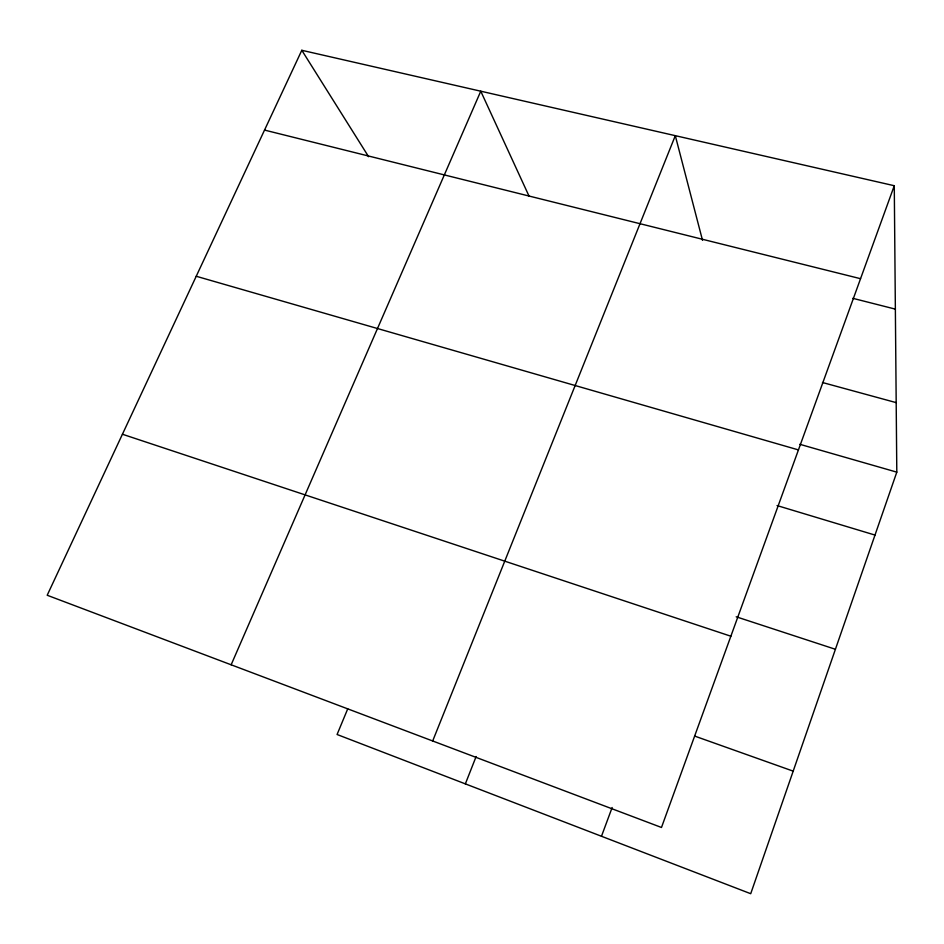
<?xml version="1.0" encoding="UTF-8"?>
<svg xmlns="http://www.w3.org/2000/svg" width="944" height="944" viewBox="0 0 944 944"><rect width="100%" height="100%" fill="white"/><g stroke="black" fill="none" stroke-linecap="round" stroke-linejoin="round"><path stroke-width="1.42" d="M894.275 185.72L661.484 827.475L47.2 595.251L301.809 50.292L894.275 185.72L896.8 472.142L750.716 893.708L337.079 734.503L347.746 708.814M601.481 836.266L612.149 807.509M465.357 783.874L476.13 756.522M432.682 740.981L675.302 135.665L702.525 240.354M231.15 664.788L480.767 91.202L529.077 196.199M264.532 130.083L860.55 278.692M852.798 298.316L895.36 309.125M822.46 382.509L896.186 402.628M799.78 444.282L896.8 472.142M196.234 276.262L798.447 449.91M777.054 505.559L874.994 535.071M736.19 616.786L835.416 649.283M122.425 434.24L730.868 636.221M694.973 736.19L793.184 771.142M301.809 50.292L368.608 156.704"/></g></svg>
